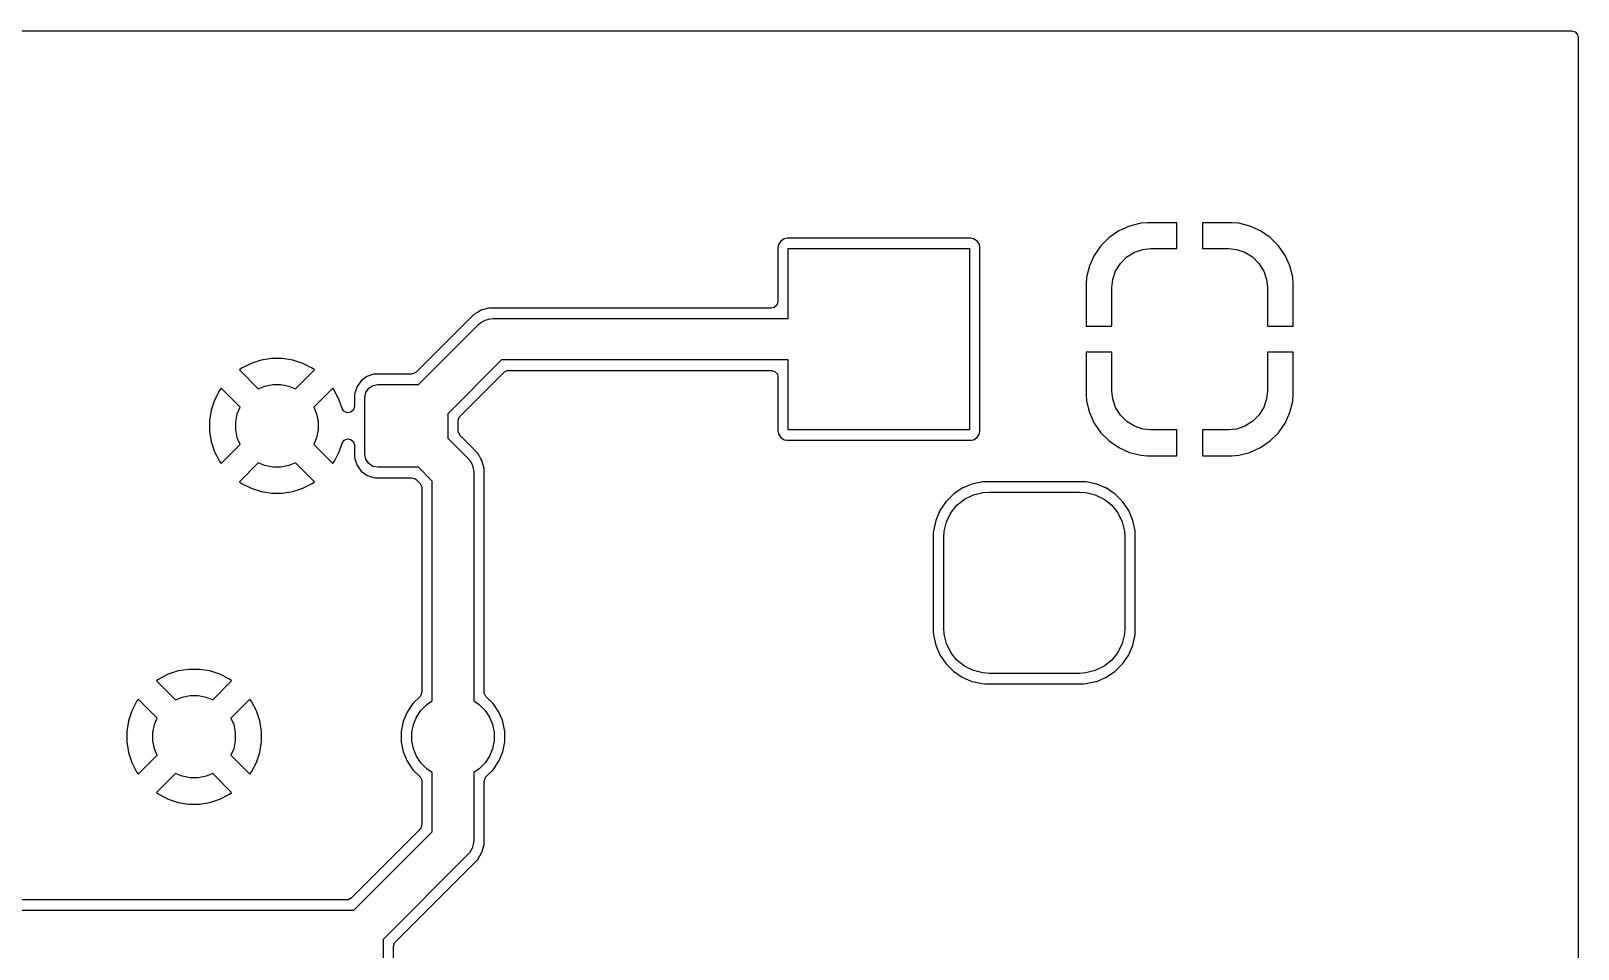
# Model space of a CAD drawing. Extents: x 49.6 to 136.8, y -165.1 to -83.2.
# Drawn here: x 106.95 to 136.82, y -100.93 to -83.2 of the extents above; entities that cross this region are included whole.
import ezdxf

# ---------------------------------------------------------------- set-up
doc = ezdxf.new("R2010")
doc.units = 0
doc.layers.add('BLACK', color=7, linetype='CONTINUOUS')

msp = doc.modelspace()

# ---------------------------------------------------------------- linework, layer by layer
at = {"layer": 'BLACK', "linetype": 'CONTINUOUS'}
for p, q in [((49.7245, -83.2005), (136.7005, -83.2005)), ((136.7005, -83.2005), (136.767539, -83.220185)), ((136.767539, -83.220185), (136.813294, -83.272989)), ((136.813294, -83.272989), (136.8245, -83.3245)), ((136.8245, -83.3245), (136.8245, -164.9505)), ((128.378667, -86.9129), (128.16048, -86.967877)), ((128.510802, -86.902501), (128.378667, -86.9129)), ((128.510817, -86.9025), (128.510802, -86.902501)), ((129.075, -86.9025), (128.510817, -86.9025)), ((129.075, -87.4025), (129.075, -86.9025)), ((130.139196, -86.9025), (129.575, -86.9025)), ((129.575, -86.9025), (129.575, -87.4025)), ((130.271332, -86.9129), (130.139196, -86.9025)), ((130.489519, -86.967877), (130.271332, -86.9129)), ((121.496769, -87.213632), (121.430447, -87.257947)), ((121.49677, -87.213631), (121.496769, -87.213632)), ((121.555247, -87.202), (121.49677, -87.213631)), ((121.555252, -87.202), (121.555247, -87.202)), ((125.094748, -87.202), (121.555252, -87.202)), ((125.094752, -87.202), (125.094748, -87.202)), ((125.153229, -87.213631), (125.094752, -87.202)), ((125.15323, -87.213632), (125.153229, -87.213631)), ((125.219552, -87.257947), (125.15323, -87.213632)), ((127.770664, -87.189069), (127.611569, -87.348164)), ((127.770676, -87.189059), (127.770664, -87.189069)), ((127.955619, -87.060931), (127.770676, -87.189059)), ((127.955625, -87.060928), (127.955619, -87.060931)), ((128.16048, -86.967877), (127.955625, -87.060928)), ((130.694374, -87.060928), (130.489519, -86.967877)), ((130.69438, -87.060931), (130.694374, -87.060928)), ((130.879323, -87.189059), (130.69438, -87.060931)), ((130.879335, -87.189069), (130.879323, -87.189059)), ((131.03843, -87.348164), (130.879335, -87.189069)), ((121.386131, -87.32427), (121.3745, -87.382747)), ((121.3745, -87.382747), (121.3745, -88.428)), ((121.386132, -87.324269), (121.386131, -87.32427)), ((121.430447, -87.257947), (121.386132, -87.324269)), ((121.575, -88.7525), (121.575, -87.4025)), ((121.575, -87.4025), (125.075, -87.4025)), ((125.075, -87.4025), (125.075, -90.9025)), ((125.263867, -87.324269), (125.219552, -87.257947)), ((125.263868, -87.32427), (125.263867, -87.324269)), ((125.275499, -87.382747), (125.263868, -87.32427)), ((125.2755, -87.382749), (125.275499, -87.382747)), ((125.2755, -88.088303), (125.2755, -87.382749)), ((127.611559, -87.348176), (127.483431, -87.533119)), ((127.611569, -87.348164), (127.611559, -87.348176)), ((128.109823, -87.564188), (128.258036, -87.472769)), ((128.258036, -87.472769), (128.423337, -87.417995)), ((128.423337, -87.417995), (128.575, -87.4025)), ((128.575, -87.4025), (129.075, -87.4025)), ((129.575, -87.4025), (130.075, -87.4025)), ((130.075, -87.4025), (130.226663, -87.417995)), ((130.226663, -87.417995), (130.391964, -87.472769)), ((130.391964, -87.472769), (130.540177, -87.564188)), ((131.03844, -87.348176), (131.03843, -87.348164)), ((131.166568, -87.533119), (131.03844, -87.348176)), ((127.390377, -87.73798), (127.3354, -87.956167)), ((127.483428, -87.533125), (127.390377, -87.73798)), ((127.483431, -87.533119), (127.483428, -87.533125)), ((127.895269, -87.835536), (127.986688, -87.687323)), ((127.986688, -87.687323), (128.109823, -87.564188)), ((130.540177, -87.564188), (130.663312, -87.687323)), ((130.663312, -87.687323), (130.754731, -87.835536)), ((131.166571, -87.533125), (131.166568, -87.533119)), ((131.259622, -87.73798), (131.166571, -87.533125)), ((131.314599, -87.956167), (131.259622, -87.73798)), ((125.2755, -90.92225), (125.2755, -88.088303)), ((127.3354, -87.956167), (127.325, -88.088303)), ((127.325, -88.088303), (127.325, -88.9025)), ((127.825, -88.1525), (127.840495, -88.000837)), ((127.840495, -88.000837), (127.895269, -87.835536)), ((130.754731, -87.835536), (130.809505, -88.000837)), ((130.809505, -88.000837), (130.825, -88.1525)), ((131.324998, -88.088302), (131.314599, -87.956167)), ((131.324999, -88.088317), (131.324998, -88.088302)), ((131.324999, -88.9025), (131.324999, -88.088317)), ((121.3745, -88.428), (121.354815, -88.495039)), ((127.825, -88.9025), (127.825, -88.1525)), ((130.825, -88.1525), (130.825, -88.9025)), ((115.503782, -88.671981), (115.391978, -88.783786)), ((115.503785, -88.671979), (115.503782, -88.671981)), ((115.547189, -88.64692), (115.503785, -88.671979)), ((115.590595, -88.62186), (115.547189, -88.64692)), ((115.590596, -88.621859), (115.590595, -88.62186)), ((115.640709, -88.592925), (115.590596, -88.621859)), ((115.640712, -88.592924), (115.640709, -88.592925)), ((115.640714, -88.592923), (115.640712, -88.592924)), ((115.640715, -88.592923), (115.640714, -88.592923)), ((115.793443, -88.552), (115.640715, -88.592923)), ((115.951557, -88.552), (115.793443, -88.552)), ((121.2505, -88.552), (115.951557, -88.552)), ((121.302011, -88.540794), (121.2505, -88.552)), ((121.354815, -88.495039), (121.302011, -88.540794)), ((115.391978, -88.783786), (114.387584, -89.788181)), ((114.434314, -90.025), (115.589657, -88.869657)), ((115.589657, -88.869657), (115.628995, -88.835159)), ((115.628995, -88.835159), (115.719426, -88.782948)), ((115.719426, -88.782948), (115.82029, -88.755922)), ((115.82029, -88.755922), (115.8725, -88.7525)), ((115.8725, -88.7525), (121.575, -88.7525)), ((127.325, -88.9025), (127.825, -88.9025)), ((130.825, -88.9025), (131.324999, -88.9025)), ((111.200968, -89.620244), (111.018644, -89.713143)), ((111.395582, -89.557009), (111.200968, -89.620244)), ((111.597683, -89.525), (111.395582, -89.557009)), ((111.802317, -89.525), (111.597683, -89.525)), ((112.004417, -89.557009), (111.802317, -89.525)), ((112.199031, -89.620244), (112.004417, -89.557009)), ((112.38135, -89.713141), (112.199031, -89.620244)), ((116.038186, -89.5525), (115, -90.590686)), ((121.575, -89.5525), (116.038186, -89.5525)), ((121.575, -90.9025), (121.575, -89.5525)), ((127.325001, -89.4025), (127.325001, -90.216697)), ((127.825, -89.4025), (127.325001, -89.4025)), ((127.825, -90.1525), (127.825, -89.4025)), ((131.325, -89.4025), (130.825, -89.4025)), ((130.825, -89.4025), (130.825, -90.1525)), ((131.325, -90.216684), (131.325, -89.4025)), ((111.018644, -89.713143), (110.974077, -89.745523)), ((110.974077, -89.745523), (110.974077, -89.745524)), ((110.974077, -89.745524), (111.340655, -90.112101)), ((112.059344, -90.112101), (112.425922, -89.745524)), ((112.381359, -89.713147), (112.38135, -89.713141)), ((112.425921, -89.745523), (112.381359, -89.713147)), ((112.425922, -89.745524), (112.425921, -89.745523)), ((113.437117, -89.872207), (113.32785, -89.95285)), ((113.437119, -89.872206), (113.437117, -89.872207)), ((113.565298, -89.827353), (113.437119, -89.872206)), ((113.5653, -89.827353), (113.565298, -89.827353)), ((113.59573, -89.8245), (113.5653, -89.827353)), ((114.299903, -89.8245), (113.59573, -89.8245)), ((114.326261, -89.821666), (114.299903, -89.8245)), ((114.387584, -89.788181), (114.326261, -89.821666)), ((115.236819, -90.637416), (116.084916, -89.789319)), ((116.084916, -89.789319), (116.146239, -89.755834)), ((116.146239, -89.755834), (116.172597, -89.753)), ((116.172597, -89.753), (121.2505, -89.753)), ((121.2505, -89.753), (121.317539, -89.772685)), ((121.317539, -89.772685), (121.363294, -89.825489)), ((121.363294, -89.825489), (121.3745, -89.877)), ((121.3745, -89.877), (121.3745, -90.922252)), ((110.588143, -90.143644), (110.495244, -90.325968)), ((110.620523, -90.099077), (110.588143, -90.143644)), ((110.620524, -90.099077), (110.620523, -90.099077)), ((110.987101, -90.465654), (110.620524, -90.099077)), ((111.340655, -90.112101), (111.467772, -90.059448)), ((111.467772, -90.059448), (111.621586, -90.028852)), ((111.621586, -90.028852), (111.778414, -90.028852)), ((111.778414, -90.028852), (111.932228, -90.059448)), ((111.932228, -90.059448), (112.059344, -90.112101)), ((112.779474, -90.099076), (112.412897, -90.465652)), ((112.779474, -90.099077), (112.779474, -90.099076)), ((112.811859, -90.14365), (112.779474, -90.099077)), ((112.904755, -90.325968), (112.811859, -90.14365)), ((113.202353, -90.1903), (113.1995, -90.22073)), ((113.1995, -90.22073), (113.1995, -90.450191)), ((113.247206, -90.062119), (113.202353, -90.190298)), ((113.202353, -90.190298), (113.202353, -90.1903)), ((113.247207, -90.062117), (113.247206, -90.062119)), ((113.32785, -89.95285), (113.247207, -90.062117)), ((113.4, -90.275), (113.41903, -90.179329)), ((113.41903, -90.179329), (113.473223, -90.098223)), ((113.473223, -90.098223), (113.554329, -90.04403)), ((113.554329, -90.04403), (113.65, -90.025)), ((113.65, -90.025), (114.434314, -90.025)), ((127.325001, -90.216697), (127.3354, -90.348832)), ((127.840495, -90.304163), (127.825, -90.1525)), ((130.825, -90.1525), (130.809505, -90.304163)), ((131.314599, -90.348832), (131.324999, -90.216696)), ((131.324999, -90.216696), (131.325, -90.216684)), ((110.495244, -90.325968), (110.432009, -90.520582)), ((110.934448, -90.592772), (110.987101, -90.465654)), ((112.412897, -90.465652), (112.465552, -90.592772)), ((112.957569, -90.48851), (112.904755, -90.325968)), ((112.994297, -90.543904), (112.957569, -90.48851)), ((113.179815, -90.51723), (113.127011, -90.562985)), ((113.1995, -90.450191), (113.179815, -90.51723)), ((113.4, -91.375), (113.4, -90.275)), ((127.3354, -90.348832), (127.390377, -90.567019)), ((127.895269, -90.469464), (127.840495, -90.304163)), ((127.986688, -90.617677), (127.895269, -90.469464)), ((130.754731, -90.469464), (130.663312, -90.617677)), ((130.809505, -90.304163), (130.754731, -90.469464)), ((131.259622, -90.567019), (131.314599, -90.348832)), ((110.432009, -90.520582), (110.4, -90.722682)), ((110.4, -90.722682), (110.4, -90.927317)), ((110.903852, -90.746586), (110.934448, -90.592772)), ((110.903852, -90.903414), (110.903852, -90.746586)), ((112.465552, -90.592772), (112.496148, -90.746586)), ((112.496148, -90.746586), (112.496148, -90.903414)), ((113.057853, -90.572929), (112.994297, -90.543904)), ((113.127011, -90.562985), (113.057853, -90.572929)), ((115, -90.590686), (115, -91.059314)), ((115.2005, -90.725097), (115.220185, -90.658058)), ((115.2005, -90.924903), (115.2005, -90.725097)), ((115.220185, -90.658058), (115.236819, -90.637416)), ((127.390377, -90.567019), (127.483428, -90.771874)), ((127.483428, -90.771874), (127.483431, -90.77188)), ((127.483431, -90.77188), (127.611559, -90.956823)), ((128.109823, -90.740812), (127.986688, -90.617677)), ((128.258036, -90.832231), (128.109823, -90.740812)), ((130.540177, -90.740812), (130.391964, -90.832231)), ((130.663312, -90.617677), (130.540177, -90.740812)), ((131.03844, -90.956823), (131.166568, -90.77188)), ((131.166568, -90.77188), (131.166571, -90.771874)), ((131.166571, -90.771874), (131.259622, -90.567019)), ((110.4, -90.927317), (110.432009, -91.129417)), ((110.934448, -91.057228), (110.903852, -90.903414)), ((110.987101, -91.184344), (110.934448, -91.057228)), ((112.465552, -91.057228), (112.412897, -91.184345)), ((112.496148, -90.903414), (112.465552, -91.057228)), ((112.957569, -91.161489), (112.997007, -91.103814)), ((112.997007, -91.103814), (113.061366, -91.076616)), ((113.061366, -91.076616), (113.130212, -91.088531)), ((113.130212, -91.088531), (113.181688, -91.135775)), ((115, -91.059314), (115.382843, -91.442157)), ((115.203334, -90.951261), (115.2005, -90.924903)), ((115.236819, -91.012584), (115.203334, -90.951261)), ((115.468713, -91.244478), (115.236819, -91.012584)), ((121.3745, -90.922252), (121.386131, -90.980729)), ((121.386131, -90.980729), (121.386132, -90.98073)), ((121.386132, -90.98073), (121.430447, -91.047052)), ((121.430447, -91.047052), (121.496769, -91.091367)), ((121.496769, -91.091367), (121.49677, -91.091368)), ((121.49677, -91.091368), (121.555247, -91.102999)), ((121.555247, -91.102999), (121.55525, -91.103)), ((121.55525, -91.103), (121.555252, -91.103)), ((121.555252, -91.103), (125.09475, -91.103)), ((125.075, -90.9025), (121.575, -90.9025)), ((125.09475, -91.103), (125.094751, -91.102999)), ((125.094751, -91.102999), (125.109568, -91.100052)), ((125.109568, -91.100052), (125.153229, -91.091368)), ((125.153229, -91.091368), (125.153229, -91.091367)), ((125.153229, -91.091367), (125.153231, -91.091367)), ((125.153231, -91.091367), (125.219552, -91.047052)), ((125.219552, -91.047052), (125.263867, -90.980731)), ((125.263867, -90.980731), (125.263867, -90.980729)), ((125.263867, -90.980729), (125.263868, -90.980729)), ((125.263868, -90.980729), (125.275499, -90.922252)), ((125.275499, -90.922252), (125.2755, -90.92225)), ((127.611559, -90.956823), (127.611569, -90.956835)), ((127.611569, -90.956835), (127.770664, -91.11593)), ((127.770664, -91.11593), (127.770676, -91.11594)), ((127.770676, -91.11594), (127.955619, -91.244068)), ((128.423337, -90.887005), (128.258036, -90.832231)), ((128.575, -90.9025), (128.423337, -90.887005)), ((129.075, -90.9025), (128.575, -90.9025)), ((129.075, -91.402498), (129.075, -90.9025)), ((130.075, -90.9025), (129.575, -90.9025)), ((129.575, -90.9025), (129.575, -91.402499)), ((130.226663, -90.887005), (130.075, -90.9025)), ((130.391964, -90.832231), (130.226663, -90.887005)), ((130.69438, -91.244068), (130.879323, -91.11594)), ((130.879323, -91.11594), (130.879335, -91.11593)), ((130.879335, -91.11593), (131.03843, -90.956835)), ((131.03843, -90.956835), (131.03844, -90.956823)), ((110.432009, -91.129417), (110.495244, -91.324031)), ((110.495244, -91.324031), (110.588141, -91.50635)), ((110.620524, -91.550922), (110.987101, -91.184344)), ((112.412897, -91.184345), (112.779474, -91.550922)), ((112.811859, -91.506349), (112.904754, -91.324031)), ((112.904754, -91.324031), (112.957569, -91.161489)), ((113.181688, -91.135775), (113.1995, -91.199808)), ((113.1995, -91.199808), (113.1995, -91.429269)), ((113.41903, -91.470671), (113.4, -91.375)), ((115.468716, -91.24448), (115.468713, -91.244478)), ((115.58052, -91.356284), (115.468716, -91.24448)), ((115.606605, -91.401465), (115.58052, -91.356284)), ((115.612515, -91.411702), (115.606605, -91.401465)), ((115.612516, -91.411703), (115.612515, -91.411702)), ((115.640226, -91.459699), (115.612516, -91.411703)), ((127.955619, -91.244068), (127.955625, -91.244071)), ((127.955625, -91.244071), (128.16048, -91.337122)), ((128.16048, -91.337122), (128.378667, -91.392099)), ((128.378667, -91.392099), (128.51081, -91.402499)), ((128.51081, -91.402499), (129.074999, -91.402499)), ((129.074999, -91.402499), (129.075, -91.402498)), ((129.575, -91.402499), (130.139182, -91.402499)), ((130.139182, -91.402499), (130.139197, -91.402498)), ((130.139197, -91.402498), (130.271332, -91.392099)), ((130.271332, -91.392099), (130.489519, -91.337122)), ((130.489519, -91.337122), (130.694374, -91.244071)), ((130.694374, -91.244071), (130.69438, -91.244068)), ((110.588141, -91.50635), (110.588147, -91.506359)), ((110.588147, -91.506359), (110.620523, -91.550921)), ((110.620523, -91.550921), (110.620524, -91.550922)), ((111.340653, -91.537897), (110.974076, -91.904474)), ((111.467772, -91.590552), (111.340653, -91.537897)), ((111.621586, -91.621148), (111.467772, -91.590552)), ((111.778414, -91.621148), (111.621586, -91.621148)), ((111.932228, -91.590552), (111.778414, -91.621148)), ((112.059345, -91.537898), (111.932228, -91.590552)), ((112.425921, -91.904474), (112.059345, -91.537898)), ((112.779474, -91.550921), (112.811859, -91.506349)), ((112.779474, -91.550922), (112.779474, -91.550921)), ((113.1995, -91.429269), (113.202353, -91.459699)), ((113.202353, -91.459699), (113.202353, -91.459701)), ((113.202353, -91.459701), (113.247206, -91.58788)), ((113.247206, -91.58788), (113.247207, -91.587882)), ((113.247207, -91.587882), (113.32785, -91.69715)), ((113.32785, -91.69715), (113.437118, -91.777793)), ((113.473223, -91.551777), (113.41903, -91.470671)), ((113.554329, -91.60597), (113.473223, -91.551777)), ((113.65, -91.625), (113.554329, -91.60597)), ((114.434314, -91.625), (113.65, -91.625)), ((114.7, -91.890686), (114.434314, -91.625)), ((115.382843, -91.442157), (115.417341, -91.481495)), ((115.417341, -91.481495), (115.469552, -91.571926)), ((115.469552, -91.571926), (115.469552, -91.571927)), ((115.469552, -91.571927), (115.496578, -91.67279)), ((115.496578, -91.67279), (115.5, -91.725)), ((115.659577, -91.493215), (115.640226, -91.459699)), ((115.659577, -91.493216), (115.659577, -91.493215)), ((115.7005, -91.645943), (115.659577, -91.493216)), ((115.7005, -91.645945), (115.7005, -91.645943)), ((115.7005, -92.895382), (115.7005, -91.645945)), ((110.974076, -91.904474), (111.01865, -91.936859)), ((111.01865, -91.936859), (111.200968, -92.029755)), ((112.199031, -92.029755), (112.381349, -91.936859)), ((112.381349, -91.936859), (112.425921, -91.904474)), ((113.437118, -91.777793), (113.479845, -91.792744)), ((113.479845, -91.792744), (113.565299, -91.822646)), ((113.565299, -91.822646), (113.59573, -91.8255)), ((113.59573, -91.8255), (113.595734, -91.8255)), ((113.595734, -91.8255), (114.299903, -91.8255)), ((114.299903, -91.8255), (114.329343, -91.834144)), ((114.329343, -91.834144), (114.35933, -91.840668)), ((114.35933, -91.840668), (114.364345, -91.844422)), ((114.364345, -91.844422), (114.366942, -91.845185)), ((114.366942, -91.845185), (114.387584, -91.861819)), ((114.387584, -91.861819), (114.463181, -91.937416)), ((114.463181, -91.937416), (114.496666, -91.998739)), ((114.496666, -91.998739), (114.4995, -92.025097)), ((114.7, -96.134752), (114.7, -91.890686)), ((115.5, -91.725), (115.5, -96.134752)), ((125.121031, -91.948409), (124.932228, -92.02926)), ((125.121038, -91.948407), (125.121031, -91.948409)), ((125.321731, -91.90475), (125.121038, -91.948407)), ((125.321732, -91.904749), (125.321731, -91.90475)), ((125.321737, -91.904749), (125.321732, -91.904749)), ((125.367882, -91.902), (125.321737, -91.904749)), ((127.282118, -91.902), (125.367882, -91.902)), ((127.328263, -91.904749), (127.282118, -91.902)), ((127.328267, -91.904749), (127.328263, -91.904749)), ((127.328268, -91.90475), (127.328267, -91.904749)), ((127.528961, -91.948407), (127.328268, -91.90475)), ((127.528968, -91.948409), (127.528961, -91.948407)), ((127.717771, -92.02926), (127.528968, -91.948409)), ((111.200968, -92.029755), (111.395582, -92.09299)), ((111.395582, -92.09299), (111.597683, -92.125)), ((111.597683, -92.125), (111.802317, -92.125)), ((111.802317, -92.125), (112.004417, -92.09299)), ((112.004417, -92.09299), (112.199031, -92.029755)), ((114.4995, -92.025097), (114.4995, -95.959216)), ((124.616882, -92.289631), (124.501766, -92.459718)), ((124.61689, -92.289622), (124.616882, -92.289631)), ((124.762122, -92.14439), (124.61689, -92.289622)), ((124.762131, -92.144382), (124.762122, -92.14439)), ((124.932218, -92.029266), (124.762131, -92.144382)), ((124.831282, -92.358782), (124.978753, -92.240241)), ((124.932228, -92.02926), (124.932218, -92.029266)), ((124.978753, -92.240241), (125.148259, -92.156173)), ((125.148259, -92.156173), (125.331875, -92.11051)), ((125.331875, -92.11051), (125.45, -92.1025)), ((125.45, -92.1025), (127.2, -92.1025)), ((127.2, -92.1025), (127.318125, -92.11051)), ((127.318125, -92.11051), (127.501741, -92.156173)), ((127.501741, -92.156173), (127.671247, -92.240241)), ((127.671247, -92.240241), (127.818718, -92.358782)), ((127.717773, -92.029261), (127.717771, -92.02926)), ((127.717777, -92.029263), (127.717773, -92.029261)), ((127.717781, -92.029266), (127.717777, -92.029263)), ((127.887868, -92.144382), (127.717781, -92.029266)), ((127.887877, -92.14439), (127.887868, -92.144382)), ((128.033109, -92.289622), (127.887877, -92.14439)), ((128.033117, -92.289631), (128.033109, -92.289622)), ((128.102637, -92.392349), (128.033117, -92.289631)), ((124.50176, -92.459728), (124.420909, -92.648531)), ((124.501766, -92.459718), (124.50176, -92.459728)), ((124.628673, -92.675759), (124.712741, -92.506253)), ((124.712741, -92.506253), (124.831282, -92.358782)), ((127.818718, -92.358782), (127.937259, -92.506253)), ((127.937259, -92.506253), (128.021327, -92.675759)), ((128.148237, -92.459723), (128.102637, -92.392349)), ((128.148239, -92.459728), (128.148237, -92.459723)), ((128.22909, -92.648531), (128.148239, -92.459728)), ((115.7005, -95.959216), (115.7005, -92.895382)), ((124.377249, -92.849237), (124.3745, -92.895382)), ((124.3745, -92.895382), (124.3745, -94.809618)), ((124.37725, -92.849231), (124.377249, -92.849237)), ((124.420907, -92.648538), (124.37725, -92.849231)), ((124.420909, -92.648531), (124.420907, -92.648538)), ((124.575, -92.9775), (124.58301, -92.859375)), ((124.58301, -92.859375), (124.628673, -92.675759)), ((128.021327, -92.675759), (128.06699, -92.859375)), ((128.06699, -92.859375), (128.075, -92.9775)), ((128.229091, -92.648535), (128.22909, -92.648531)), ((128.272751, -92.849237), (128.229091, -92.648535)), ((128.2755, -92.895382), (128.272751, -92.849237)), ((128.2755, -94.809618), (128.2755, -92.895382)), ((124.575, -94.7275), (124.575, -92.9775)), ((128.075, -92.9775), (128.075, -94.7275)), ((124.3745, -94.809618), (124.377249, -94.855763)), ((124.377249, -94.855763), (124.377249, -94.855767)), ((124.377249, -94.855767), (124.37725, -94.855768)), ((124.37725, -94.855768), (124.420907, -95.056461)), ((124.58301, -94.845625), (124.575, -94.7275)), ((124.628673, -95.029241), (124.58301, -94.845625)), ((128.06699, -94.845625), (128.021327, -95.029241)), ((128.075, -94.7275), (128.06699, -94.845625)), ((128.229091, -95.056465), (128.272751, -94.855763)), ((128.272751, -94.855763), (128.2755, -94.809618)), ((124.420907, -95.056461), (124.420909, -95.056468)), ((124.420909, -95.056468), (124.469307, -95.169486)), ((124.469307, -95.169486), (124.501763, -95.245277)), ((124.501763, -95.245277), (124.501766, -95.245281)), ((124.501766, -95.245281), (124.616882, -95.415368)), ((124.712741, -95.198747), (124.628673, -95.029241)), ((124.831282, -95.346218), (124.712741, -95.198747)), ((127.937259, -95.198747), (127.818718, -95.346218)), ((128.021327, -95.029241), (127.937259, -95.198747)), ((128.033112, -95.415375), (128.148237, -95.245277)), ((128.148237, -95.245277), (128.229091, -95.056465)), ((109.795582, -95.557009), (109.600968, -95.620244)), ((109.997683, -95.525), (109.795582, -95.557009)), ((110.202317, -95.525), (109.997683, -95.525)), ((110.404417, -95.557009), (110.202317, -95.525)), ((110.599031, -95.620244), (110.404417, -95.557009)), ((124.616882, -95.415368), (124.61689, -95.415377)), ((124.61689, -95.415377), (124.762122, -95.560609)), ((124.762122, -95.560609), (124.762131, -95.560617)), ((124.762131, -95.560617), (124.828657, -95.605642)), ((124.978753, -95.464759), (124.831282, -95.346218)), ((125.148259, -95.548827), (124.978753, -95.464759)), ((125.331875, -95.59449), (125.148259, -95.548827)), ((125.45, -95.6025), (125.331875, -95.59449)), ((127.318125, -95.59449), (127.2, -95.6025)), ((127.501741, -95.548827), (127.318125, -95.59449)), ((127.671247, -95.464759), (127.501741, -95.548827)), ((127.818718, -95.346218), (127.671247, -95.464759)), ((127.717777, -95.675737), (127.887875, -95.560612)), ((127.887875, -95.560612), (128.033112, -95.415375)), ((109.418644, -95.713143), (109.374077, -95.745523)), ((109.374077, -95.745523), (109.374077, -95.745524)), ((109.374077, -95.745524), (109.740655, -96.112101)), ((109.600968, -95.620244), (109.418644, -95.713143)), ((110.459344, -96.112101), (110.825922, -95.745524)), ((110.78135, -95.713141), (110.599031, -95.620244)), ((110.781359, -95.713147), (110.78135, -95.713141)), ((110.825921, -95.745523), (110.781359, -95.713147)), ((110.825922, -95.745524), (110.825921, -95.745523)), ((124.828657, -95.605642), (124.932223, -95.675737)), ((124.932223, -95.675737), (124.932228, -95.675739)), ((124.932228, -95.675739), (125.121031, -95.75659)), ((125.121031, -95.75659), (125.121038, -95.756592)), ((125.121038, -95.756592), (125.187935, -95.771144)), ((125.187935, -95.771144), (125.321737, -95.800251)), ((125.321737, -95.800251), (125.367882, -95.803)), ((125.367882, -95.803), (125.367893, -95.803)), ((125.367893, -95.803), (127.282107, -95.803)), ((127.2, -95.6025), (125.45, -95.6025)), ((127.282107, -95.803), (127.282118, -95.803)), ((127.282118, -95.803), (127.328263, -95.800251)), ((127.328263, -95.800251), (127.503954, -95.762031)), ((127.503954, -95.762031), (127.528961, -95.756592)), ((127.528961, -95.756592), (127.528968, -95.75659)), ((127.528968, -95.75659), (127.630416, -95.713147)), ((127.630416, -95.713147), (127.717777, -95.675737)), ((108.988143, -96.143644), (108.895244, -96.325968)), ((109.020523, -96.099077), (108.988143, -96.143644)), ((109.020524, -96.099077), (109.020523, -96.099077)), ((109.387101, -96.465654), (109.020524, -96.099077)), ((109.740655, -96.112101), (109.867772, -96.059448)), ((109.867772, -96.059448), (110.021586, -96.028852)), ((110.021586, -96.028852), (110.178414, -96.028852)), ((110.178414, -96.028852), (110.332228, -96.059448)), ((110.332228, -96.059448), (110.459344, -96.112101)), ((111.179474, -96.099076), (110.812897, -96.465652)), ((111.179474, -96.099077), (111.179474, -96.099076)), ((111.211859, -96.14365), (111.179474, -96.099077)), ((111.304755, -96.325968), (111.211859, -96.14365)), ((114.32286, -96.187218), (114.213371, -96.351079)), ((114.322863, -96.187214), (114.32286, -96.187218)), ((114.463181, -96.046897), (114.322863, -96.187214)), ((114.479815, -96.026255), (114.463181, -96.046897)), ((114.4995, -95.959216), (114.479815, -96.026255)), ((114.592485, -96.206592), (114.7, -96.134752)), ((115.5, -96.134752), (115.607515, -96.206592)), ((115.703334, -95.985574), (115.7005, -95.959216)), ((115.736819, -96.046897), (115.703334, -95.985574)), ((115.877136, -96.187214), (115.736819, -96.046897)), ((115.877139, -96.187218), (115.877136, -96.187214)), ((115.986628, -96.351079), (115.877139, -96.187218)), ((108.895244, -96.325968), (108.832009, -96.520582)), ((109.334448, -96.592772), (109.387101, -96.465654)), ((110.812897, -96.465652), (110.865552, -96.592772)), ((111.36799, -96.520582), (111.304755, -96.325968)), ((114.213364, -96.351092), (114.13795, -96.53316)), ((114.213371, -96.351079), (114.213364, -96.351092)), ((114.334448, -96.592772), (114.394463, -96.447883)), ((114.394463, -96.447883), (114.481592, -96.317485)), ((114.481592, -96.317485), (114.592485, -96.206592)), ((115.607515, -96.206592), (115.718408, -96.317485)), ((115.718408, -96.317485), (115.805537, -96.447883)), ((115.805537, -96.447883), (115.865552, -96.592772)), ((115.986635, -96.351092), (115.986628, -96.351079)), ((116.046633, -96.495943), (115.986635, -96.351092)), ((108.832009, -96.520582), (108.8, -96.722682)), ((108.8, -96.722682), (108.8, -96.927317)), ((109.303852, -96.746586), (109.334448, -96.592772)), ((109.303852, -96.903414), (109.303852, -96.746586)), ((110.865552, -96.592772), (110.896148, -96.746586)), ((110.896148, -96.746586), (110.896148, -96.903414)), ((111.4, -96.722682), (111.36799, -96.520582)), ((111.4, -96.927317), (111.4, -96.722682)), ((114.137947, -96.53317), (114.0995, -96.726456)), ((114.0995, -96.726456), (114.0995, -96.726459)), ((114.0995, -96.726459), (114.0995, -96.923541)), ((114.13795, -96.53316), (114.137947, -96.53317)), ((114.303852, -96.746586), (114.334448, -96.592772)), ((114.303852, -96.903414), (114.303852, -96.746586)), ((115.865552, -96.592772), (115.896148, -96.746586)), ((115.896148, -96.746586), (115.896148, -96.903414)), ((116.062051, -96.533165), (116.046633, -96.495943)), ((116.062051, -96.533169), (116.062051, -96.533165)), ((116.062052, -96.53317), (116.062051, -96.533169)), ((116.1005, -96.726456), (116.062052, -96.53317)), ((116.1005, -96.726459), (116.1005, -96.726456)), ((116.1005, -96.923541), (116.1005, -96.726459)), ((108.8, -96.927317), (108.832009, -97.129417)), ((109.334448, -97.057228), (109.303852, -96.903414)), ((109.387101, -97.184344), (109.334448, -97.057228)), ((110.865552, -97.057228), (110.812897, -97.184345)), ((110.896148, -96.903414), (110.865552, -97.057228)), ((111.36799, -97.129417), (111.4, -96.927317)), ((114.0995, -96.923543), (114.099499, -96.923543)), ((114.099499, -96.923543), (114.137947, -97.116829)), ((114.0995, -96.923541), (114.0995, -96.923543)), ((114.334448, -97.057228), (114.303852, -96.903414)), ((114.394463, -97.202117), (114.334448, -97.057228)), ((115.865552, -97.057228), (115.805537, -97.202117)), ((115.896148, -96.903414), (115.865552, -97.057228)), ((116.062051, -97.116835), (116.1005, -96.923541)), ((108.832009, -97.129417), (108.895244, -97.324031)), ((108.895244, -97.324031), (108.988141, -97.50635)), ((109.020524, -97.550922), (109.387101, -97.184344)), ((110.812897, -97.184345), (111.179474, -97.550922)), ((111.211859, -97.506349), (111.304755, -97.324031)), ((111.304755, -97.324031), (111.36799, -97.129417)), ((114.137947, -97.116829), (114.13795, -97.116839)), ((114.13795, -97.116839), (114.213364, -97.298907)), ((114.213364, -97.298907), (114.213371, -97.29892)), ((114.213371, -97.29892), (114.32286, -97.462781)), ((114.481592, -97.332515), (114.394463, -97.202117)), ((114.592485, -97.443408), (114.481592, -97.332515)), ((115.718408, -97.332515), (115.607515, -97.443408)), ((115.805537, -97.202117), (115.718408, -97.332515)), ((115.877139, -97.462782), (115.986632, -97.298914)), ((115.986632, -97.298914), (116.062051, -97.116835)), ((108.988141, -97.50635), (108.988147, -97.506359)), ((108.988147, -97.506359), (109.020523, -97.550921)), ((109.020523, -97.550921), (109.020524, -97.550922)), ((109.740653, -97.537897), (109.374076, -97.904474)), ((109.867772, -97.590552), (109.740653, -97.537897)), ((110.021586, -97.621148), (109.867772, -97.590552)), ((110.178414, -97.621148), (110.021586, -97.621148)), ((110.332228, -97.590552), (110.178414, -97.621148)), ((110.459345, -97.537898), (110.332228, -97.590552)), ((110.825921, -97.904474), (110.459345, -97.537898)), ((111.179474, -97.550921), (111.211859, -97.506349)), ((111.179474, -97.550922), (111.179474, -97.550921)), ((114.32286, -97.462781), (114.322863, -97.462785)), ((114.322863, -97.462785), (114.463181, -97.603103)), ((114.463181, -97.603103), (114.496666, -97.664426)), ((114.496666, -97.664426), (114.4995, -97.690784)), ((114.7, -97.515247), (114.592485, -97.443408)), ((114.7, -98.659314), (114.7, -97.515247)), ((115.607515, -97.443408), (115.5, -97.515247)), ((115.5, -97.515247), (115.5, -98.825)), ((115.7005, -97.690784), (115.720185, -97.623745)), ((115.720185, -97.623745), (115.736819, -97.603103)), ((115.736819, -97.603103), (115.877136, -97.462785)), ((115.877136, -97.462785), (115.877139, -97.462782)), ((109.374076, -97.904474), (109.41865, -97.936859)), ((109.41865, -97.936859), (109.600968, -98.029755)), ((110.599031, -98.029755), (110.781349, -97.936859)), ((110.781349, -97.936859), (110.825921, -97.904474)), ((114.4995, -97.690784), (114.4995, -98.524902)), ((115.7005, -98.738329), (115.7005, -97.690784)), ((109.600968, -98.029755), (109.795582, -98.09299)), ((109.795582, -98.09299), (109.997683, -98.125)), ((109.997683, -98.125), (110.202317, -98.125)), ((110.202317, -98.125), (110.404417, -98.09299)), ((110.404417, -98.09299), (110.599031, -98.029755)), ((114.4995, -98.524902), (114.479815, -98.591941)), ((114.463181, -98.612583), (113.137584, -99.938181)), ((113.184314, -100.175), (114.7, -98.659314)), ((114.479815, -98.591941), (114.463181, -98.612583)), ((115.496578, -98.87721), (115.469552, -98.978074)), ((115.5, -98.825), (115.496578, -98.87721)), ((115.700501, -98.738347), (115.7005, -98.738329)), ((115.700501, -98.745942), (115.700501, -98.738347)), ((115.700501, -98.904057), (115.700501, -98.745942)), ((115.382843, -99.107843), (113.75, -100.740686)), ((115.417341, -99.068505), (115.382843, -99.107843)), ((115.469552, -98.978074), (115.417341, -99.068505)), ((115.58052, -99.193716), (115.659577, -99.056784)), ((115.659577, -99.056784), (115.700501, -98.904057)), ((114.759125, -100.01511), (115.58052, -99.193716)), ((113.049903, -99.9745), (106.68667, -99.9745)), ((113.076261, -99.971666), (113.049903, -99.9745)), ((113.137584, -99.938181), (113.076261, -99.971666)), ((113.986819, -100.787416), (114.759125, -100.01511)), ((106.6, -100.175), (113.184314, -100.175)), ((113.75, -100.740686), (113.75, -105.075)), ((113.9505, -100.875097), (113.970185, -100.808058)), ((113.9505, -105.154057), (113.9505, -100.875097)), ((113.970185, -100.808058), (113.986819, -100.787416))]:
    msp.add_line(p, q, dxfattribs=at)

doc.saveas('drawing.dxf')
